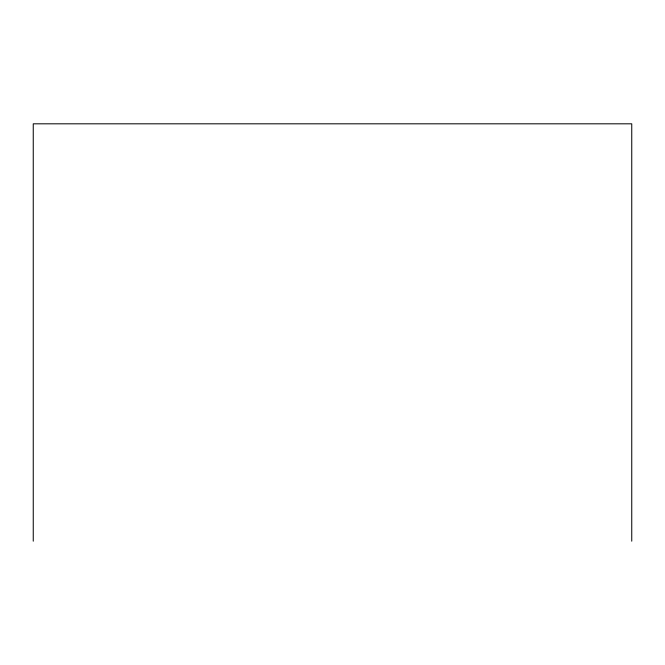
<?xml version="1.0" encoding="UTF-8"?>
<svg xmlns="http://www.w3.org/2000/svg" width="665" height="665" viewBox="0 0 665 665"><rect width="100%" height="100%" fill="white"/><g stroke="black" fill="none" stroke-linecap="round" stroke-linejoin="round"><path stroke-width="1" d="M631.75 541.185L631.75 123.815L33.25 123.815L33.25 541.185"/></g></svg>
